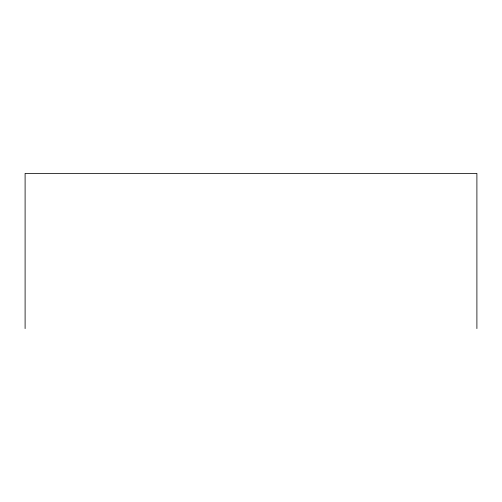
<?xml version="1.0" encoding="UTF-8"?>
<svg xmlns="http://www.w3.org/2000/svg" width="502" height="502" viewBox="0 0 502 502"><rect width="100%" height="100%" fill="white"/><g stroke="black" fill="none" stroke-linecap="round" stroke-linejoin="round"><path stroke-width="0.75" d="M476.9 328.597L476.9 173.403L25.1 173.403L25.1 328.597"/></g></svg>
